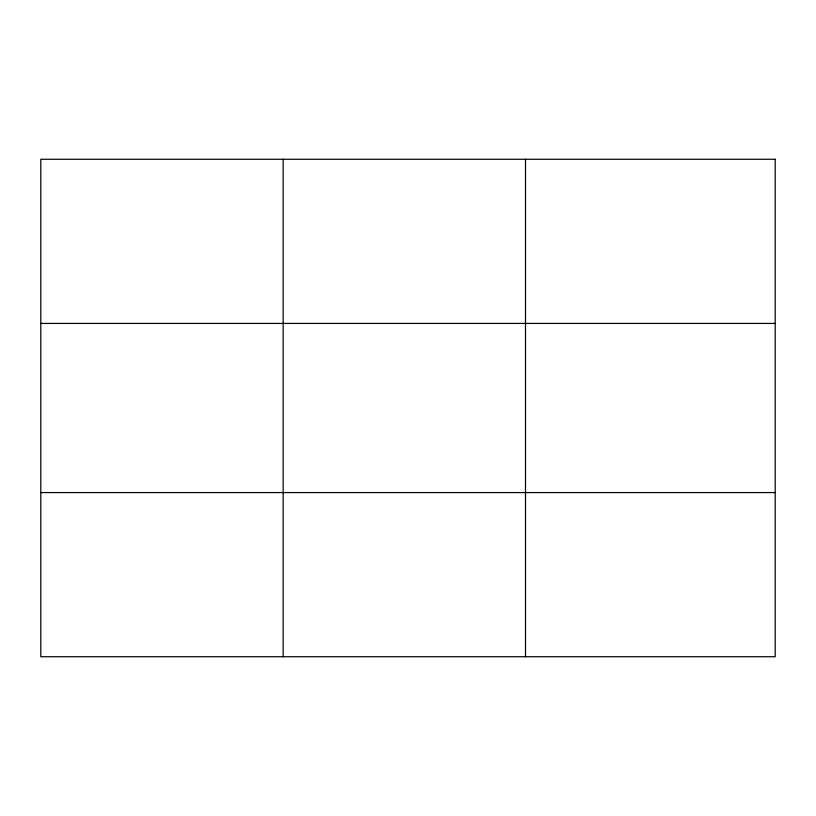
<?xml version="1.0" encoding="UTF-8"?>
<svg xmlns="http://www.w3.org/2000/svg" width="816" height="816" viewBox="0 0 816 816"><rect width="100%" height="100%" fill="white"/><g stroke="black" fill="none" stroke-linecap="round" stroke-linejoin="round"><path stroke-width="1.22" d="M283.152 159.263L283.152 656.737M525.504 159.263L525.504 656.737M40.8 323.432L775.2 323.432M40.8 492.568L775.2 492.568M775.2 159.263L775.2 656.737L40.8 656.737L40.8 159.263L775.2 159.263"/></g></svg>
